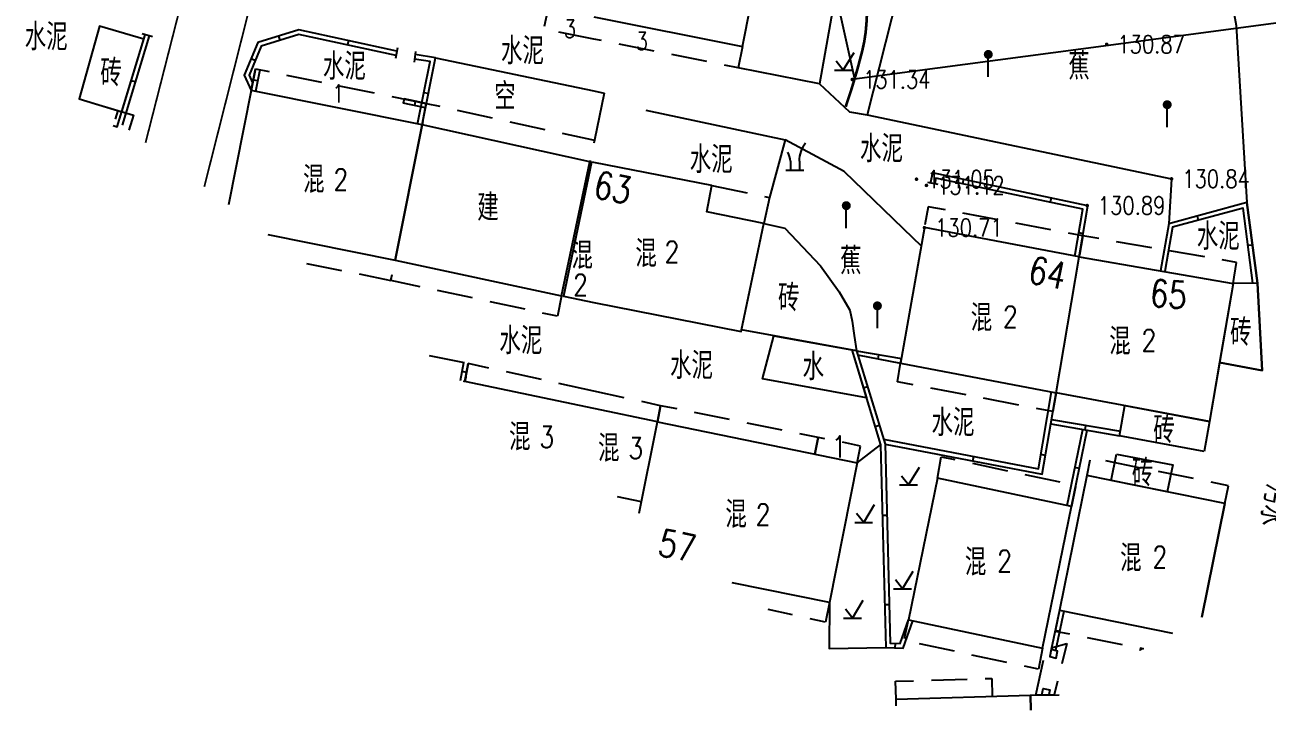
# Model space of a CAD drawing. Extents: x 529262 to 576451, y 2694391 to 2717535.
# Drawn here: x 566833.2 to 566902.6, y 2711440 to 2711478.3 of the extents above; entities that cross this region are included whole.
import ezdxf
from ezdxf.enums import TextEntityAlignment as Align

# ---------------------------------------------------------------- set-up
doc = ezdxf.new("R2010")
doc.units = 0
doc.linetypes.add('X3', pattern=[5, 4, -1])
doc.linetypes.add('X5', pattern=[3, 2, -1])
for name, color, linetype in [('DLDW', 8, 'Continuous'), ('DLSS', 4, 'Continuous'), ('DMTZ', 8, 'Continuous'), ('GCD', 8, 'Continuous'), ('JMD', 8, 'Continuous'), ('ZBTZ', 8, 'Continuous'), ('ZJ', 7, 'Continuous'), ('污水管径标注_W10-', 202, 'Continuous')]:
    doc.layers.add(name, color=color, linetype=linetype)
doc.styles.add('HZ', font='rs.shx', dxfattribs={"width": 0.8, "bigfont": 'hztxt.shx'})
doc.linetypes.add('10421', pattern='A,2,[150,AAA.SHX,S=0.5,R=0,X=0,Y=0.5],1e-11', length=2)
doc.linetypes.add('10422', pattern='A,0.75,[150,AAA.SHX,S=0.5,R=0,X=0,Y=0.5],1.5,[177,AAA.SHX,S=1,R=0,X=0,Y=0.4],0.75', length=3)
doc.linetypes.add('1161', pattern='A,0,[149,AAA.SHX,S=0.15,R=0,X=0,Y=0],-1.6', length=1.6)

# ---------------------------------------------------------------- blocks, each defined once
blk = doc.blocks.new('gc123')
at = {"color": 8}
for p, q in [((0, 0), (1.2, 2)), ((-1, 0), (1, 0)), ((0, 0), (-0.8, 1))]:
    blk.add_line(p, q, dxfattribs=at)
blk = doc.blocks.new('gc165')
at = {"color": 8}
blk.add_line((0, 0), (0, 2), dxfattribs=at)
at = {"color": 8, "const_width": 0.5}
blk.add_lwpolyline([(-0.25, 2.5, 1), (0.25, 2.5, 1)], format="xyb", close=True, dxfattribs=at)
blk = doc.blocks.new('gc210')
at = {"color": 8}
for p, q in [((-1, 0), (1, 0)), ((-0.5, 1), (-0.5, 0)), ((0.5, 1), (0.5, 0))]:
    blk.add_line(p, q, dxfattribs=at)
for centre, radius, start, end in [((3.4, 1.11), 2.91, 139.3312, 182.0887), ((-2.94, 0.81), 2.45, 4.3743, 29.0242)]:
    blk.add_arc(centre, radius, start, end, dxfattribs=at)
blk = doc.blocks.new('GC200')
at = {"linetype": 'Continuous', "const_width": 0.2, "flags": 128}
blk.add_lwpolyline([(-0.1, 0, 1), (0.1, 0, 1)], format="xyb", close=True, dxfattribs=at)

msp = doc.modelspace()

# ---------------------------------------------------------------- linework, layer by layer
at = {"layer": 'DLDW', "color": 252, "linetype": 'Continuous', "flags": 128}
msp.add_lwpolyline([(566880.221, 2711457.457), (566874.417, 2711458.516), (566875.059, 2711460.919), (566879.415, 2711460.132)], close=True, dxfattribs=at)
at = {"layer": 'DLSS', "linetype": 'X3', "const_width": 0.15, "flags": 128}
msp.add_lwpolyline([(566879.066, 2711473.727, 0.022472), (566879.993, 2711476.855, 0.046924), (566880.227, 2711478.403, 0.000461), (566880.413, 2711481.797, -0.000836), (566880.517, 2711483.666, -0.000613), (566880.683, 2711486.504, 0.000815), (566880.807, 2711488.64, 0.023728), (566880.813, 2711489.28, 0.049866), (566880.771, 2711489.582, 0.214006), (566880.612, 2711489.787, 0.136654), (566880.227, 2711489.872, 0.017362), (566879.68, 2711489.824, -0.0077), (566878.449, 2711489.691, -0.004568), (566876.706, 2711489.546, -0.037052), (566876.49, 2711489.546, -0.314356), (566876.287, 2711489.711, -0.039377), (566875.909, 2711491.582, -0.004277), (566875.588, 2711494.426, 0.006355), (566875.364, 2711496.339, 0.001508), (566875.086, 2711498.437, -0.000878), (566874.602, 2711502.039, -0.006221), (566874.539, 2711502.568, -0.002787)], format="xyb", dxfattribs=at)
msp.add_lwpolyline([(566879.066, 2711473.727, 0.022472), (566879.993, 2711476.855, 0.046924), (566880.227, 2711478.403, 0.000461), (566880.413, 2711481.797, -0.000836), (566880.517, 2711483.666, -0.000613), (566880.683, 2711486.504, 0.000815), (566880.807, 2711488.64, 0.023728), (566880.813, 2711489.28, 0.049866), (566880.771, 2711489.582, 0.214006), (566880.612, 2711489.787, 0.136654), (566880.227, 2711489.872, 0.017362), (566879.68, 2711489.824, -0.0077), (566878.449, 2711489.691, -0.004568), (566876.706, 2711489.546, -0.037052), (566876.49, 2711489.546, -0.314356), (566876.287, 2711489.711, -0.039377), (566875.909, 2711491.582, -0.004277), (566875.588, 2711494.426, 0.006355), (566875.364, 2711496.339, 0.001508), (566875.086, 2711498.437, -0.000878), (566874.602, 2711502.039, -0.006221), (566874.539, 2711502.568, -0.002787)], format="xyb", dxfattribs=at)
at = {"layer": 'DLSS', "linetype": 'Continuous', "const_width": 0.1, "flags": 128}
msp.add_lwpolyline([(566847.673, 2711486.82), (566843.236, 2711469.252)], dxfattribs=at)
at = {"layer": 'DLSS', "linetype": 'Continuous', "const_width": 0.1, "elevation": 134.096, "flags": 128}
msp.add_lwpolyline([(566843.706, 2711486.413), (566839.955, 2711471.715)], dxfattribs=at)
at = {"layer": 'DMTZ', "linetype": '10422', "flags": 128}
for points in [[(566879.388, 2711485.081), (566877.603, 2711475.003), (566873.058, 2711475.903)], [(566900.254, 2711481.773), (566900.879, 2711478.262), (566901.48, 2711468.376), (566901.48, 2711468.376)], [(566867.9, 2711473.533), (566875.676, 2711471.88), (566874.804, 2711468.652)], [(566883.285, 2711465.944), (566882.839, 2711466.374), (566878.977, 2711470.099), (566875.676, 2711471.88)], [(566901.48, 2711468.376), (566902.066, 2711463.868), (566902.33, 2711458.979), (566899.949, 2711459.434), (566899.386, 2711456.131), (566899.099, 2711454.45)], [(566900.242, 2711451.552), (566898.955, 2711445.202)]]:
    msp.add_lwpolyline(points, dxfattribs=at)
at = {"layer": 'DMTZ', "linetype": '10422', "elevation": -9759.507, "flags": 128}
msp.add_lwpolyline([(566865.583, 2711474.483), (566865.029, 2711471.848)], dxfattribs=at)
at = {"layer": 'JMD', "linetype": 'Continuous'}
for p, q in [((566840.338, 2711477.633), (566839.764, 2711477.807)), ((566847.391, 2711477.679), (566847.465, 2711477.44)), ((566851.287, 2711477.426), (566851.234, 2711477.181)), ((566854.037, 2711477.01), (566853.91, 2711476.424)), ((566855.042, 2711476.813), (566854.952, 2711476.22)), ((566839.392, 2711475.108), (566839.153, 2711475.181)), ((566845.973, 2711475.237), (566846.219, 2711475.188)), ((566855.746, 2711474.461), (566855.501, 2711474.51)), ((566854.402, 2711474.163), (566854.353, 2711473.918)), ((566855.02, 2711474.039), (566854.971, 2711473.794)), ((566883.631, 2711469.518), (566884.219, 2711469.398)), ((566885.652, 2711469.669), (566885.6, 2711469.424)), ((566890.543, 2711468.631), (566890.491, 2711468.386)), ((566898.699, 2711467.618), (566898.765, 2711467.377)), ((566901.789, 2711465.994), (566901.541, 2711465.962)), ((566880.877, 2711459.631), (566880.921, 2711459.866)), ((566882.136, 2711459.398), (566882.182, 2711459.644)), ((566857.889, 2711458.875), (566857.643, 2711458.921)), ((566880.054, 2711458.012), (566880.277, 2711458.079)), ((566880.706, 2711455.847), (566880.94, 2711455.918)), ((566892.444, 2711455.665), (566892.486, 2711455.911)), ((566886.173, 2711453.933), (566886.22, 2711454.178)), ((566890.221, 2711454.238), (566889.974, 2711454.279)), ((566892.116, 2711453.512), (566891.871, 2711453.563)), ((566881.114, 2711450.894), (566881.364, 2711450.9)), ((566881.243, 2711445.896), (566881.493, 2711445.902)), ((566890.774, 2711444.461), (566891.019, 2711444.41)), ((566895.53, 2711443.458), (566895.59, 2711443.367))]:
    msp.add_line(p, q, dxfattribs=at)
at = {"layer": 'JMD', "linetype": 'Continuous', "flags": 128}
for points, elevation in [([(566864.998, 2711478.75), (566873.296, 2711477.096), (566875.078, 2711486.044), (566864.998, 2711488.032)], -9862.653), ([(566846.794, 2711466.582), (566853.892, 2711465.15), (566855.398, 2711472.71), (566845.854, 2711474.635), (566844.58, 2711468.243)], -9759.49), ([(566838.403, 2711473.51), (566839.284, 2711473.246), (566839.024, 2711472.413)], 135.033), ([(566874.5, 2711467.208), (566875.663, 2711466.947), (566877.668, 2711464.832), (566878.703, 2711463.377), (566879.298, 2711462.363), (566879.435, 2711461.747), (566879.54, 2711460.937), (566879.661, 2711460.088), (566873.246, 2711461.246), (566874.5, 2711467.208)], 130.604), ([(566857.786, 2711458.332), (566857.794, 2711458.368), (566857.717, 2711458.384)], -9759.736), ([(566864.998, 2711456.856), (566857.794, 2711458.368), (566857.787, 2711458.332)], -9529.403), ([(566867.534, 2711451.016), (566868.548, 2711456.111), (566864.998, 2711456.856)], -9529.403), ([(566867.534, 2711451.016), (566868.548, 2711456.111), (566879.716, 2711453.823), (566878.161, 2711446.008), (566872.723, 2711447.122)], 132.663)]:
    msp.add_lwpolyline(points, dxfattribs=dict(at, elevation=elevation))
at = {"layer": 'JMD', "linetype": 'X5', "flags": 128}
for points in [[(566864.998, 2711477.51), (566862.215, 2711478.065), (566862.457, 2711479.257)], [(566873.296, 2711477.096), (566873.058, 2711475.903), (566864.998, 2711477.51)], [(566871.596, 2711469.317), (566874.804, 2711468.652), (566874.5, 2711467.208)], [(566892.109, 2711465.334), (566892.308, 2711466.506), (566883.67, 2711468.138), (566883.465, 2711466.967)], [(566900.702, 2711463.851), (566900.902, 2711465.026), (566892.308, 2711466.506), (566892.109, 2711465.334)], [(566890.816, 2711457.739), (566890.638, 2711456.689), (566890.638, 2711456.689), (566881.951, 2711458.349), (566882.136, 2711459.398)], [(566884.194, 2711452.961), (566884.403, 2711454.163), (566891.923, 2711452.574), (566891.68, 2711451.386)], [(566900.242, 2711451.552), (566900.443, 2711452.544), (566892.735, 2711454.097), (566892.534, 2711453.105)], [(566878.161, 2711446.008), (566877.942, 2711444.919), (566874.728, 2711445.617)], [(566891.009, 2711445.58), (566890.773, 2711444.417), (566895.696, 2711443.425)], [(566890.055, 2711443.465), (566889.844, 2711442.292), (566882.33, 2711443.879), (566882.569, 2711445.04)], [(566881.877, 2711440.614), (566881.851, 2711441.609), (566887.228, 2711441.77), (566887.256, 2711440.766)]]:
    msp.add_lwpolyline(points, dxfattribs=at)
at = {"layer": 'JMD', "linetype": 'Continuous', "flags": 128}
for points in [[(566839.857, 2711477.511), (566837.374, 2711478.231), (566836.252, 2711474.163), (566838.628, 2711473.444)], [(566882.136, 2711459.398), (566890.816, 2711457.739), (566892.109, 2711465.334), (566883.465, 2711466.967)], [(566899.386, 2711456.131), (566890.816, 2711457.739), (566892.109, 2711465.334), (566900.702, 2711463.851)], [(566899.949, 2711459.434), (566902.33, 2711458.979), (566902.066, 2711463.868), (566900.702, 2711463.851)], [(566899.099, 2711454.45), (566894.368, 2711455.338), (566894.655, 2711457.018), (566899.386, 2711456.131)], [(566894.186, 2711454.313), (566897.333, 2711453.71), (566897.028, 2711452.199), (566893.887, 2711452.832)], [(566884.194, 2711452.961), (566882.569, 2711445.04), (566890.055, 2711443.465), (566891.68, 2711451.386)], [(566890.549, 2711443.385), (566890.47, 2711442.994), (566890.824, 2711442.91), (566890.903, 2711443.301)], [(566890.018, 2711440.839), (566890.101, 2711441.214), (566890.477, 2711441.131), (566890.414, 2711440.848)]]:
    msp.add_lwpolyline(points, close=True, dxfattribs=at)
for points in [[(566838.143, 2711472.675), (566838.376, 2711472.61), (566839.93, 2711477.751)], [(566854, 2711476.839), (566848.511, 2711478.026), (566846.222, 2711477.317), (566845.463, 2711475.486), (566845.854, 2711474.635)], [(566853.947, 2711476.595), (566848.522, 2711477.768), (566846.408, 2711477.113), (566845.735, 2711475.491), (566845.937, 2711475.053)], [(566838.66, 2711472.686), (566840.171, 2711477.684)], [(566846.072, 2711476.302), (566845.841, 2711476.398)], [(566855.153, 2711472.759), (566855.85, 2711476.26), (566854.978, 2711476.393)], [(566855.398, 2711472.71), (566856.146, 2711476.468), (566855.016, 2711476.64)], [(566846.094, 2711475.839), (566845.854, 2711474.635)], [(566846.339, 2711475.79), (566846.099, 2711474.586)], [(566855.589, 2711473.669), (566854.353, 2711473.918)], [(566855.638, 2711473.914), (566854.402, 2711474.163)], [(566864.998, 2711470.603), (566864.871, 2711470.628), (566863.294, 2711463.129), (566864.998, 2711462.79)], [(566864.998, 2711462.79), (566873.227, 2711461.153), (566874.5, 2711467.208), (566871.303, 2711467.843), (566871.596, 2711469.317), (566864.998, 2711470.603)], [(566892.109, 2711465.334), (566892.595, 2711468.195), (566883.916, 2711470.037), (566883.803, 2711469.483)], [(566891.863, 2711465.38), (566892.309, 2711468), (566884.11, 2711469.74), (566884.048, 2711469.433)], [(566902.066, 2711463.868), (566901.48, 2711468.376), (566897.11, 2711467.185), (566896.655, 2711464.549)], [(566901.814, 2711463.865), (566901.269, 2711468.059), (566897.329, 2711466.986), (566896.901, 2711464.507)], [(566892.086, 2711466.69), (566892.332, 2711466.648)], [(566879.415, 2711460.132), (566881.013, 2711454.831), (566881.305, 2711443.492), (566882.28, 2711443.459), (566882.813, 2711444.989)], [(566879.661, 2711460.088), (566882.182, 2711459.644)], [(566879.661, 2711460.088), (566881.262, 2711454.871), (566881.549, 2711443.734), (566882.104, 2711443.715), (566882.569, 2711445.04)], [(566879.734, 2711459.849), (566882.136, 2711459.398)], [(566857.549, 2711458.418), (566857.737, 2711459.424)], [(566857.794, 2711458.368), (566857.982, 2711459.373)], [(566881.179, 2711455.142), (566889.839, 2711453.486), (566890.571, 2711457.786)], [(566881.262, 2711454.872), (566890.043, 2711453.193), (566890.816, 2711457.739)], [(566890.561, 2711456.239), (566894.41, 2711455.584)], [(566890.519, 2711455.992), (566894.368, 2711455.338)], [(566891.435, 2711451.437), (566892.307, 2711455.688)], [(566891.68, 2711451.386), (566892.554, 2711455.646)], [(566898.955, 2711445.202), (566900.242, 2711451.552), (566892.534, 2711453.105), (566891.009, 2711445.58), (566897.317, 2711444.309)], [(566891.009, 2711445.58), (566890.549, 2711443.385)], [(566891.254, 2711445.531), (566890.792, 2711443.327)], [(566881.826, 2711443.725), (566881.818, 2711443.475)], [(566895.696, 2711443.425), (566895.53, 2711443.458), (566895.501, 2711443.319)], [(566881.886, 2711440.245), (566881.877, 2711440.614), (566889.386, 2711440.826), (566889.409, 2711439.996)], [(566889.409, 2711439.996), (566889.386, 2711440.826), (566890.992, 2711440.86)]]:
    msp.add_lwpolyline(points, dxfattribs=at)
at = {"layer": 'JMD', "linetype": 'X5', "flags": 128}
for points, elevation in [([(566845.854, 2711474.635), (566846.094, 2711475.839), (566855.638, 2711473.914), (566855.398, 2711472.71)], -9759.507), ([(566836.974, 2711473.952), (566838.403, 2711473.51), (566838.244, 2711472.999)], 135.033), ([(566855.398, 2711472.71), (566855.638, 2711473.914), (566865.029, 2711471.848), (566864.773, 2711470.647)], -9759.507), ([(566864.998, 2711471.855), (566865.029, 2711471.848), (566864.998, 2711471.703)], -9759.507), ([(566848.942, 2711464.97), (566853.666, 2711464.017), (566853.892, 2711465.15)], -9757.668), ([(566863.196, 2711463.148), (566862.958, 2711462.018), (566853.666, 2711464.017), (566853.892, 2711465.15)], -9759.542), ([(566855.796, 2711459.826), (566857.982, 2711459.373), (566857.794, 2711458.368)], -9759.736), ([(566864.998, 2711457.834), (566857.982, 2711459.373), (566857.794, 2711458.368)], 132.663), ([(566868.548, 2711456.111), (566868.728, 2711457.016), (566864.998, 2711457.834)], 132.663), ([(566877.344, 2711454.309), (566877.535, 2711455.239), (566868.728, 2711457.016), (566868.548, 2711456.111)], -9861.825), ([(566879.716, 2711453.823), (566879.902, 2711454.761), (566877.535, 2711455.239), (566877.344, 2711454.309)], -9861.825), ([(566867.658, 2711451.638), (566866.322, 2711451.926)], -9529.403)]:
    msp.add_lwpolyline(points, dxfattribs=dict(at, elevation=elevation))
at = {"layer": 'JMD', "linetype": 'Continuous', "elevation": -9757.934, "flags": 128}
msp.add_lwpolyline([(566853.892, 2711465.15), (566863.196, 2711463.148), (566864.773, 2711470.647), (566855.398, 2711472.71)], close=True, dxfattribs=at)
at = {"layer": 'JMD', "linetype": 'X5', "flags": 128}
msp.add_lwpolyline([(566889.691, 2711440.832), (566890.242, 2711443.392), (566891.417, 2711443.715), (566890.717, 2711440.854)], close=True, dxfattribs=at)
at = {"layer": 'ZBTZ', "linetype": '1161', "flags": 128}
for points in [[(566881.956, 2711479.982), (566880.264, 2711473.277)], [(566856.146, 2711476.468), (566864.998, 2711474.606)], [(566877.603, 2711475.003), (566879.287, 2711473.434), (566880.264, 2711473.277), (566897.269, 2711469.692), (566897.269, 2711469.692), (566897.11, 2711467.185)], [(566864.998, 2711474.606), (566865.583, 2711474.483)], [(566879.716, 2711453.823), (566881.013, 2711454.831)], [(566878.161, 2711446.008), (566878.136, 2711443.446), (566881.305, 2711443.492)]]:
    msp.add_lwpolyline(points, dxfattribs=at)
at = {"layer": '污水管径标注_W10-'}
msp.add_lwpolyline([(566824.604, 2711652.497), (566820.171, 2711642.734), (566814.679, 2711630.635), (566814.385, 2711623.929), (566813.735, 2711609.089), (566814.467, 2711603.995), (566817.313, 2711584.199), (566820.159, 2711564.402), (566820.963, 2711558.804), (566824.408, 2711552.309), (566839.639, 2711545.385), (566833.872, 2711525.903), (566842.689, 2711521.306), (566860.422, 2711512.059), (566874.328, 2711504.808), (566876.363, 2711489.597), (566878.321, 2711480.842), (566879.565, 2711475.281), (566893.742, 2711477.165), (566903.381, 2711478.447)], dxfattribs=at)

# ---------------------------------------------------------------- block references
at = {"layer": 'GCD', "linetype": 'Continuous'}
ref = msp.add_blockref('GC200', (566893.642, 2711477.212, 130.87), dxfattribs=dict(at, xscale=0.5, yscale=0.5, zscale=0.5))
ref.add_attrib('height', '130.87', dxfattribs={"linetype": 'Continuous', "height": 1, "style": 'HZ', "width": 0.8}).set_placement((566894.242, 2711477.212, 130.87), align=Align.MIDDLE_LEFT)
ref = msp.add_blockref('GC200', (566879.434, 2711475.248, 131.34), dxfattribs=dict(at, xscale=0.5, yscale=0.5, zscale=0.5))
ref.add_attrib('height', '131.34', dxfattribs={"linetype": 'Continuous', "height": 1, "style": 'HZ', "width": 0.8}).set_placement((566880.034, 2711475.248, 131.34), align=Align.MIDDLE_LEFT)
ref = msp.add_blockref('GC200', (566883.023, 2711469.674, 131.045), dxfattribs=dict(at, xscale=0.5, yscale=0.5, zscale=0.5))
ref.add_attrib('height', '131.05', dxfattribs={"linetype": 'Continuous', "height": 1, "style": 'HZ', "width": 0.8}).set_placement((566883.623, 2711469.674, 131.045), align=Align.MIDDLE_LEFT)
ref = msp.add_blockref('GC200', (566897.269, 2711469.692, 130.836), dxfattribs=dict(at, xscale=0.5, yscale=0.5))
ref.add_attrib('height', '130.84', dxfattribs={"linetype": 'Continuous', "height": 1, "style": 'HZ', "width": 0.8}).set_placement((566897.869, 2711469.692, 130.836), align=Align.MIDDLE_LEFT)
ref = msp.add_blockref('GC200', (566883.577, 2711469.329, 131.123), dxfattribs=dict(at, xscale=0.5, yscale=0.5, zscale=0.5))
ref.add_attrib('height', '131.12', dxfattribs={"linetype": 'Continuous', "height": 1, "style": 'HZ', "width": 0.8}).set_placement((566884.177, 2711469.329, 131.123), align=Align.MIDDLE_LEFT)
ref = msp.add_blockref('GC200', (566892.555, 2711468.202, 130.893), dxfattribs=dict(at, xscale=0.5, yscale=0.5))
ref.add_attrib('height', '130.89', dxfattribs={"linetype": 'Continuous', "height": 1, "style": 'HZ', "width": 0.8}).set_placement((566893.155, 2711468.202, 130.893), align=Align.MIDDLE_LEFT)
ref = msp.add_blockref('GC200', (566883.465, 2711466.967, 130.711), dxfattribs=dict(at, xscale=0.5, yscale=0.5))
ref.add_attrib('height', '130.71', dxfattribs={"linetype": 'Continuous', "height": 1, "style": 'HZ', "width": 0.8}).set_placement((566884.065, 2711466.967, 130.711), align=Align.MIDDLE_LEFT)
at = {"layer": 'ZBTZ', "linetype": 'Continuous', "xscale": 0.5, "yscale": 0.5, "zscale": 0.5}
for name, p in [('gc123', (566878.934, 2711475.766)), ('gc165', (566887.032, 2711475.4)), ('gc165', (566897.027, 2711472.589)), ('gc210', (566876.227, 2711470.183)), ('gc165', (566879.1, 2711466.947)), ('gc165', (566880.836, 2711461.346)), ('gc123', (566882.581, 2711452.585)), ('gc123', (566880.072, 2711450.49)), ('gc123', (566882.244, 2711446.775)), ('gc123', (566879.45, 2711445.145))]:
    msp.add_blockref(name, p, dxfattribs=at)

# ---------------------------------------------------------------- texts
at = {"layer": 'DLDW', "color": 252, "linetype": '10421', "style": 'HZ', "width": 0.8}
msp.add_text('水', height=1.5, dxfattribs=at).set_placement((566877.257, 2711459.266), align=Align.MIDDLE)
at = {"layer": 'JMD', "linetype": 'Continuous', "style": 'HZ', "width": 0.8}
for s, p in [('砖', (566838.628, 2711475.621)), ('混', (566849.952, 2711469.656)), ('混', (566864.946, 2711465.411)), ('混', (566868.517, 2711465.513)), ('砖', (566876.489, 2711463.045)), ('混', (566887.247, 2711461.925)), ('砖', (566901.739, 2711461.113)), ('混', (566894.987, 2711460.607)), ('砖', (566897.448, 2711455.673)), ('混', (566861.46, 2711455.265)), ('混', (566866.429, 2711454.637)), ('砖', (566896.249, 2711453.261)), ('混', (566873.542, 2711450.936)), ('混', (566895.594, 2711448.497)), ('混', (566886.922, 2711448.27))]:
    msp.add_text(s, height=1.5, dxfattribs=at).set_placement(p, align=Align.MIDDLE_RIGHT)
for s, p in [('2', (566850.452, 2711469.656)), ('2', (566868.948, 2711465.61)), ('2', (566887.856, 2711461.987)), ('2', (566895.596, 2711460.669)), ('3', (566861.96, 2711455.265)), ('3', (566866.929, 2711454.637)), ('2', (566874.042, 2711450.936)), ('2', (566887.531, 2711448.332)), ('2', (566896.203, 2711448.559))]:
    msp.add_text(s, height=1.2, dxfattribs=at).set_placement(p, align=Align.MIDDLE_LEFT)
for s, height, p in [('建', 1.5, (566859.084, 2711468.175)), ('2', 1.2, (566864.253, 2711463.776))]:
    msp.add_text(s, height=height, dxfattribs=at).set_placement(p, align=Align.MIDDLE)
at = {"layer": 'ZJ', "color": 8, "linetype": 'Continuous', "style": 'HZ', "width": 0.8}
for s, p in [('水泥', (566834.402, 2711477.704)), ('水泥', (566861.009, 2711476.919)), ('水泥', (566851.063, 2711476.058)), ('蕉', (566892.097, 2711476.07)), ('空', (566860.034, 2711474.391)), ('水泥', (566881.065, 2711471.45)), ('水泥', (566871.552, 2711470.844)), ('水泥', (566899.879, 2711466.553)), ('蕉', (566879.346, 2711465.189)), ('水泥', (566860.918, 2711460.719)), ('水泥', (566870.452, 2711459.331)), ('水泥', (566885.063, 2711456.142))]:
    msp.add_text(s, height=1.5, dxfattribs=at).set_placement(p, align=Align.MIDDLE)
for s, height, p in [('3', 1, (566863.322, 2711478.082)), ('3', 1, (566867.331, 2711477.401)), ('1', 1, (566850.379, 2711474.463)), ('1', 1.2, (566878.278, 2711454.722, 9515.527))]:
    msp.add_text(s, height=height, dxfattribs=at).set_placement(p, align=Align.MIDDLE_LEFT)
for s, rotation, p in [('63', 348.75701, (566866.059, 2711469.209)), ('64', 348.14264, (566890.341, 2711464.443)), ('65', 355.40311, (566897.103, 2711463.252)), ('污水', 260.53289, (566903.146, 2711451.423)), ('57', 348.67664, (566869.661, 2711449.195))]:
    msp.add_text(s, height=1.5, rotation=rotation, dxfattribs=at).set_placement(p, align=Align.MIDDLE)

doc.saveas('drawing.dxf')
